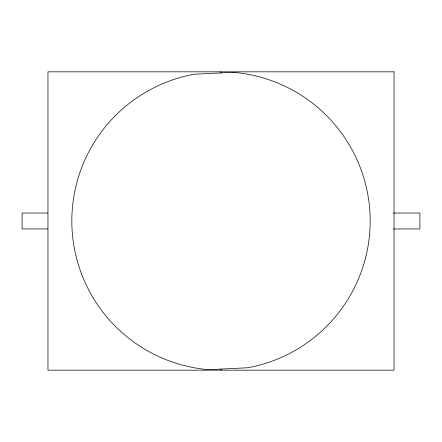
<?xml version="1.0" encoding="UTF-8"?>
<svg xmlns="http://www.w3.org/2000/svg" width="442" height="442" viewBox="0 0 442 442"><rect width="100%" height="100%" fill="white"/><g stroke="black" fill="none" stroke-linecap="round" stroke-linejoin="round"><path stroke-width="0.66" d="M47.957 213.044L22.1 213.044L22.1 228.956L47.957 228.956M393.275 213.044L419.9 213.044L419.9 228.956L393.275 228.956M221 71.825L221 72.919M221 369.081L221 370.175M233.1 72.317L194.209 74.25A149.175 149.175 0 0 0 208.9 369.683L247.791 367.75A149.175 149.175 0 0 0 233.1 72.317M394.043 71.825L47.957 71.825L47.957 370.175L394.043 370.175L394.043 71.825"/></g></svg>
